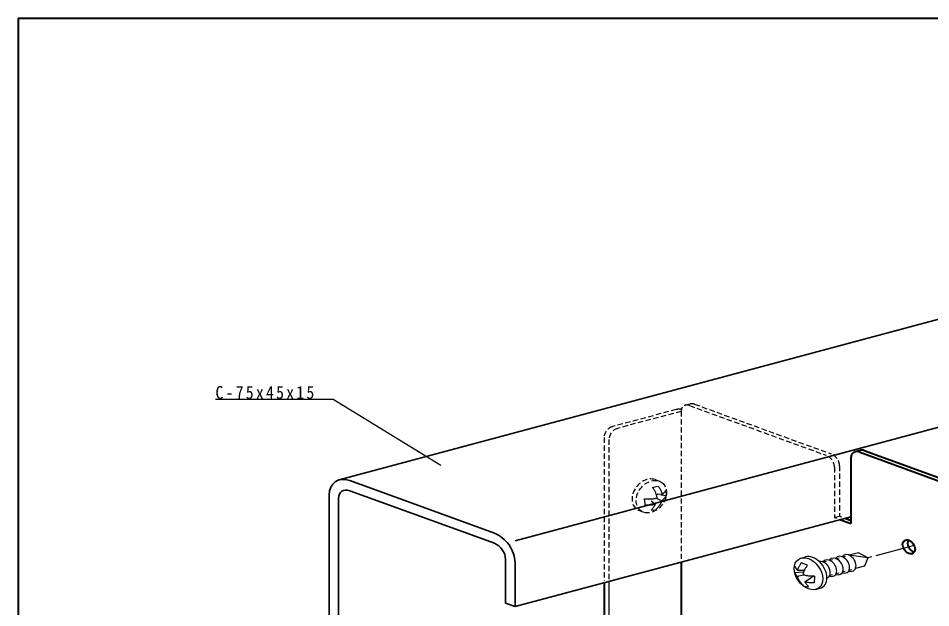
# Model space of a CAD drawing. Units: millimetres on the paper. Extents: x -606 to 595, y -152 to 420.
# Drawn here: x 205 to 412.6, y -10.7 to 123.5 of the extents above; entities that cross this region are included whole.
import ezdxf

# ---------------------------------------------------------------- set-up
doc = ezdxf.new("R2010")
doc.units = ezdxf.units.MM
doc.linetypes.add('CHAIN2', pattern=[12, 9, -1, 1, -1])
doc.linetypes.add('DASHED1', pattern=[1.8, 1.2, -0.6])
for name, color, linetype, lineweight in [('0-0_C形鋼', 3, 'Continuous', 35), ('0-1_遮煙ﾋﾟｰｽ', 7, 'Continuous', 40), ('0-5', 4, 'Continuous', 25), ('0-8_寸法線', 4, 'Continuous', 25), ('F-0', 4, 'Continuous', 25)]:
    doc.layers.add(name, color=color, linetype=linetype, lineweight=lineweight)
doc.styles.add('ＭＳ ゴシック', font='')
doc.styles.get('ＭＳ ゴシック').set_extended_font_data('MS Gothic')

msp = doc.modelspace()

# ---------------------------------------------------------------- linework, layer by layer
at = {"layer": '0-0_C形鋼'}
for p, q in [((278.013, 18.448), (432.576, 59.863)), ((318.008, 4.597), (468.683, 44.97)), ((280.42, 18.277), (313.309, 6.307)), ((275.722, 14.99), (275.722, -50.012)), ((280.419, 15.978), (313.309, 4.007)), ((277.883, 14.202), (277.883, -50.799)), ((318.008, -10.403), (394.416, 10.07)), ((315.846, 0.383), (315.846, -9.617)), ((318.008, -0.403), (318.008, -10.403)), ((318.008, -10.403), (315.846, -9.617))]:
    msp.add_line(p, q, dxfattribs=at)
for centre, major_axis, start_param, end_param in [((280.42, 13.277), (-3.323, 4.745), 5.4976389, 7.0681388), ((280.42, 13.277), (-1.794, 2.563), 5.4976389, 7.0681388), ((313.309, 1.307), (-3.323, 4.745), 3.927139, 5.4982318), ((313.309, 1.307), (-1.794, 2.563), 3.927139, 5.4976389)]:
    msp.add_ellipse(centre, major_axis=major_axis, ratio=0.7, start_param=start_param, end_param=end_param, dxfattribs=at)
at = {"layer": '0-1_遮煙ﾋﾟｰｽ', "color": 4, "linetype": 'DASHED1', "lineweight": 25}
for p, q in [((356.717, 35.43), (357.876, 35.741)), ((357.673, 35.361), (388.778, 24.039)), ((358.832, 35.671), (389.937, 24.35)), ((354.667, 34.455), (340.165, 30.569)), ((355.795, 34.044), (341.292, 30.159)), ((355.795, 34.044), (355.795, 0.239)), ((338.246, 28.055), (338.246, -4.463)), ((339.374, 27.658), (339.374, -4.161)), ((390.657, 21.355), (390.657, 9.855)), ((391.816, 21.666), (391.816, 10.166)), ((390.657, 9.855), (391.816, 10.166)), ((390.657, 9.855), (391.092, 9.697)), ((391.816, 10.166), (392.251, 10.008))]:
    msp.add_line(p, q, dxfattribs=at)
at = {"layer": '0-1_遮煙ﾋﾟｰｽ'}
for p, q in [((395.338, 24.873), (396.497, 25.184)), ((397.453, 25.114), (418.128, 17.589)), ((394.416, 23.489), (394.416, 8.487)), ((396.294, 24.804), (416.969, 17.279)), ((391.911, 9.399), (394.416, 8.487)), ((393.07, 9.71), (394.416, 9.22)), ((355.795, -0.278), (355.795, -29.956)), ((338.246, -4.98), (338.246, -31.945))]:
    msp.add_line(p, q, dxfattribs=at)
at = {"layer": '0-1_遮煙ﾋﾟｰｽ', "color": 4, "lineweight": 25}
msp.add_line((339.374, -4.678), (339.374, -32.356), dxfattribs=at)
at = {"layer": '0-1_遮煙ﾋﾟｰｽ', "color": 4, "linetype": 'DASHED1', "lineweight": 25}
for centre, major_axis, ratio, start_param, end_param in [((357.674, 33.36), (-1.329, 1.898), 0.7, 5.4976389, 7.0687317), ((358.833, 33.671), (-1.329, 1.898), 0.7, 5.4976389, 6.0352429), ((355.795, 34.044), (-1.618, 0.071), 0.315, 4.6843711, 5.4992093), ((340.178, 28.573), (1.364, 1.777), 0.77, 0.7836594, 2.3579332), ((341.306, 28.162), (1.364, 1.777), 0.77, 0.7836594, 2.3509783), ((388.778, 22.039), (-1.329, 1.898), 0.7, 3.9265462, 5.4982318), ((389.937, 22.35), (-1.329, 1.898), 0.7, 3.9265462, 5.4982318)]:
    msp.add_ellipse(centre, major_axis=major_axis, ratio=ratio, start_param=start_param, end_param=end_param, dxfattribs=at)
at = {"layer": '0-1_遮煙ﾋﾟｰｽ'}
for centre, major_axis, start_param, end_param in [((396.295, 22.803), (-1.329, 1.898), 5.4976389, 7.0687317), ((397.455, 23.114), (-1.329, 1.898), 5.4976389, 6.0352429), ((408.731, 3.51), (-1.004, 1.434), 0.2454481, 2.3972014)]:
    msp.add_ellipse(centre, major_axis=major_axis, ratio=0.7, start_param=start_param, end_param=end_param, dxfattribs=at)
msp.add_ellipse((407.572, 3.199), major_axis=(-1.004, 1.434), ratio=0.7, dxfattribs=at)
at = {"layer": '0-5', "linetype": 'DASHED1'}
for p, q in [((349.284, 16.704), (350.575, 17.054)), ((349.857, 18.5), (350.797, 18.158)), ((351.494, 15.116), (350.047, 15.254)), ((352.377, 14.787), (350.103, 15.095)), ((352.298, 16.029), (352.384, 14.796)), ((347.401, 14.096), (347.51, 12.744)), ((347.473, 14.087), (347.401, 14.096)), ((347.668, 14.068), (347.473, 14.087)), ((347.668, 12.729), (347.51, 12.744)), ((347.862, 14.052), (347.668, 14.068)), ((347.862, 12.712), (347.668, 12.729)), ((348.054, 14.039), (347.862, 14.052)), ((348.054, 12.7), (347.862, 12.712)), ((348.245, 14.03), (348.054, 14.039)), ((348.245, 12.691), (348.054, 12.7)), ((348.433, 14.025), (348.245, 14.03)), ((348.433, 12.686), (348.245, 12.691)), ((349.901, 12.846), (348.373, 14.027)), ((348.62, 14.025), (348.433, 14.025)), ((348.62, 12.686), (348.433, 12.686)), ((348.804, 14.03), (348.62, 14.025)), ((348.804, 12.69), (348.62, 12.686)), ((348.986, 14.039), (348.804, 14.03)), ((348.986, 12.7), (348.804, 12.69)), ((349.166, 14.054), (348.986, 14.039)), ((349.166, 12.715), (348.986, 12.7)), ((349.343, 14.075), (349.166, 14.054)), ((349.343, 12.735), (349.166, 12.715)), ((349.518, 14.101), (349.343, 14.075)), ((349.518, 12.762), (349.343, 12.735)), ((349.69, 14.134), (349.518, 14.101)), ((349.69, 12.795), (349.518, 12.762)), ((349.697, 12.507), (349.63, 12.408)), ((349.859, 14.173), (349.69, 14.134)), ((349.859, 12.834), (349.69, 12.795)), ((349.76, 12.606), (349.697, 12.507)), ((349.821, 12.706), (349.76, 12.606)), ((349.879, 12.805), (349.821, 12.706)), ((350.024, 14.219), (349.859, 14.173)), ((349.901, 12.846), (349.859, 12.834)), ((349.901, 12.846), (349.879, 12.805)), ((350.187, 14.273), (350.024, 14.219)), ((351.429, 13.715), (350.048, 14.227)), ((350.263, 14.302), (350.187, 14.273)), ((350.709, 12.46), (350.633, 12.362)), ((350.783, 12.558), (350.709, 12.46)), ((350.854, 12.656), (350.783, 12.558)), ((350.924, 12.755), (350.854, 12.656)), ((350.99, 12.854), (350.924, 12.755)), ((351.054, 12.953), (350.99, 12.854)), ((351.115, 13.052), (351.054, 12.953)), ((351.172, 13.152), (351.115, 13.052)), ((351.227, 13.252), (351.172, 13.152)), ((351.278, 13.352), (351.227, 13.252)), ((351.325, 13.452), (351.278, 13.352)), ((351.368, 13.553), (351.325, 13.452)), ((351.408, 13.654), (351.368, 13.553)), ((351.429, 13.715), (351.408, 13.654)), ((346.277, 11.448), (347.217, 11.106)), ((348.956, 11.553), (350.011, 11.629)), ((349.017, 11.624), (348.956, 11.553)), ((349.1, 11.722), (349.017, 11.624)), ((349.182, 11.819), (349.1, 11.722)), ((349.261, 11.917), (349.182, 11.819)), ((349.339, 12.015), (349.261, 11.917)), ((349.415, 12.113), (349.339, 12.015)), ((349.489, 12.211), (349.415, 12.113)), ((349.561, 12.31), (349.489, 12.211)), ((349.63, 12.408), (349.561, 12.31)), ((350.056, 11.679), (350.011, 11.629)), ((350.142, 11.776), (350.056, 11.679)), ((350.227, 11.873), (350.142, 11.776)), ((350.311, 11.971), (350.227, 11.873)), ((350.394, 12.068), (350.311, 11.971)), ((350.475, 12.166), (350.394, 12.068)), ((350.555, 12.264), (350.475, 12.166)), ((350.633, 12.362), (350.555, 12.264))]:
    msp.add_line(p, q, dxfattribs=at)
at = {"layer": '0-5', "linetype": 'CHAIN2'}
msp.add_line((408.792, 3.526), (398.267, 0.706), dxfattribs=at)
at = {"layer": '0-5'}
for p, q in [((383.088, 0.654), (384.054, 0.913)), ((390.242, 0.262), (389.637, 0.1)), ((391.706, 0.655), (391.101, 0.492)), ((393.171, 1.047), (392.565, 0.885)), ((396.098, 1.831), (394.03, 1.277)), ((398.267, 0.706), (394.03, 1.277)), ((398.267, 0.706), (396.098, 1.831)), ((398.267, 0.706), (397.507, -1.204)), ((381.565, -1.09), (381.562, -1.086)), ((381.606, -1.155), (381.565, -1.09)), ((381.647, -1.22), (381.606, -1.155)), ((381.688, -1.285), (381.647, -1.22)), ((381.729, -1.35), (381.688, -1.285)), ((381.771, -1.415), (381.729, -1.35)), ((381.812, -1.479), (381.771, -1.415)), ((381.854, -1.542), (381.812, -1.479)), ((381.896, -1.606), (381.854, -1.542)), ((381.939, -1.668), (381.896, -1.606)), ((381.981, -1.731), (381.939, -1.668)), ((382.024, -1.792), (381.981, -1.731)), ((382.068, -1.854), (382.024, -1.792)), ((382.111, -1.914), (382.068, -1.854)), ((382.156, -1.974), (382.111, -1.914)), ((382.2, -2.032), (382.156, -1.974)), ((382.234, -2.076), (382.2, -2.032)), ((382.234, -2.076), (383.856, -2.066)), ((384.511, -0.974), (383.113, -0.443)), ((388.778, -0.13), (388.173, -0.292)), ((394.579, -1.989), (393.974, -2.151)), ((397.507, -1.204), (395.438, -1.759)), ((381.647, -2.72), (381.606, -2.655)), ((381.608, -2.659), (383.689, -2.458)), ((381.688, -2.785), (381.647, -2.72)), ((381.729, -2.85), (381.688, -2.785)), ((381.771, -2.915), (381.729, -2.85)), ((381.812, -2.979), (381.771, -2.915)), ((381.854, -3.042), (381.812, -2.979)), ((381.896, -3.106), (381.854, -3.042)), ((381.939, -3.168), (381.896, -3.106)), ((381.981, -3.231), (381.939, -3.168)), ((382.024, -3.292), (381.981, -3.231)), ((382.068, -3.354), (382.024, -3.292)), ((382.111, -3.414), (382.068, -3.354)), ((382.156, -3.474), (382.111, -3.414)), ((382.175, -3.499), (382.156, -3.474)), ((382.175, -3.499), (383.586, -3.147)), ((382.175, -3.499), (382.189, -3.549)), ((382.189, -3.549), (382.223, -3.652)), ((382.223, -3.652), (382.262, -3.754)), ((382.262, -3.754), (382.305, -3.856)), ((382.305, -3.856), (382.352, -3.958)), ((382.352, -3.958), (382.404, -4.06)), ((382.404, -4.06), (382.459, -4.161)), ((383.524, -3.087), (383.52, -3.118)), ((383.923, -4.769), (385.835, -3.495)), ((386.155, -3.488), (386.024, -4.992)), ((390.186, -3.166), (389.581, -3.328)), ((391.65, -2.774), (391.045, -2.936)), ((393.115, -2.381), (392.51, -2.543)), ((382.459, -4.161), (382.517, -4.262)), ((382.517, -4.262), (382.58, -4.363)), ((382.58, -4.363), (382.645, -4.464)), ((382.645, -4.464), (382.714, -4.564)), ((382.714, -4.564), (382.785, -4.665)), ((382.785, -4.665), (382.859, -4.765)), ((382.859, -4.765), (382.936, -4.865)), ((382.936, -4.865), (383.015, -4.965)), ((383.015, -4.965), (383.096, -5.064)), ((383.096, -5.064), (383.179, -5.164)), ((383.179, -5.164), (383.264, -5.263)), ((383.264, -5.263), (383.351, -5.363)), ((383.351, -5.363), (383.439, -5.462)), ((383.439, -5.462), (383.528, -5.561)), ((383.528, -5.561), (383.618, -5.66)), ((383.618, -5.66), (383.681, -5.728)), ((383.681, -5.728), (384.783, -5.901)), ((383.923, -4.769), (383.927, -4.775)), ((383.927, -4.775), (383.989, -4.876)), ((383.989, -4.876), (384.055, -4.977)), ((384.055, -4.977), (384.123, -5.077)), ((384.123, -5.077), (384.195, -5.178)), ((384.195, -5.178), (384.269, -5.278)), ((384.269, -5.278), (384.346, -5.378)), ((384.346, -5.378), (384.425, -5.478)), ((384.425, -5.478), (384.506, -5.577)), ((384.506, -5.577), (384.589, -5.677)), ((384.589, -5.677), (384.674, -5.776)), ((384.674, -5.776), (384.76, -5.876)), ((384.76, -5.876), (384.783, -5.901)), ((386.4, -6.49), (387.366, -6.231))]:
    msp.add_line(p, q, dxfattribs=at)
at = {"layer": '0-5', "linetype": 'DASHED1'}
for points in [[(349.284, 16.704), (349.349, 16.602), (349.442, 16.454), (349.531, 16.306), (349.616, 16.158), (349.698, 16.011), (349.776, 15.864), (349.849, 15.717), (349.917, 15.571), (349.98, 15.425), (350.038, 15.28), (350.09, 15.135), (350.136, 14.99), (350.176, 14.846), (350.209, 14.703), (350.235, 14.56), (350.254, 14.418), (350.263, 14.302)], [(350.575, 17.054), (350.643, 16.948), (350.735, 16.8), (350.825, 16.652), (350.91, 16.505), (350.992, 16.357), (351.069, 16.21), (351.142, 16.064), (351.211, 15.918), (351.274, 15.772), (351.332, 15.626), (351.384, 15.481), (351.43, 15.337), (351.469, 15.193), (351.488, 15.111)], [(352.384, 14.796), (352.377, 14.787), (352.326, 14.725), (352.276, 14.662), (352.225, 14.6), (352.175, 14.538), (352.124, 14.476), (352.073, 14.414), (352.021, 14.353), (351.97, 14.293), (351.918, 14.233), (351.867, 14.173), (351.814, 14.114), (351.762, 14.056), (351.709, 13.999), (351.656, 13.942), (351.602, 13.886), (351.548, 13.831), (351.494, 13.777), (351.439, 13.724), (351.429, 13.715)], [(352.298, 16.029), (352.276, 16.001), (352.225, 15.939), (352.175, 15.877), (352.124, 15.815), (352.073, 15.754), (352.021, 15.692), (351.97, 15.632), (351.918, 15.572), (351.867, 15.512), (351.814, 15.453), (351.762, 15.395), (351.709, 15.338), (351.656, 15.281), (351.602, 15.225), (351.548, 15.17), (351.494, 15.116), (351.488, 15.111)]]:
    msp.add_lwpolyline(points, dxfattribs=at)
at = {"layer": '0-5'}
for points in [[(383.113, -0.443), (383.049, -0.536), (382.956, -0.674), (382.866, -0.812), (382.78, -0.949), (382.697, -1.086), (382.618, -1.223), (382.544, -1.36), (382.474, -1.496), (382.409, -1.632), (382.349, -1.768), (382.295, -1.903), (382.246, -2.038), (382.234, -2.076)], [(384.511, -0.974), (384.458, -1.049), (384.366, -1.187), (384.276, -1.325), (384.189, -1.462), (384.107, -1.599), (384.028, -1.736), (383.953, -1.873), (383.883, -2.009), (383.818, -2.145), (383.759, -2.281), (383.704, -2.416), (383.655, -2.551), (383.613, -2.686), (383.577, -2.82), (383.547, -2.954), (383.524, -3.087)], [(386.155, -3.488), (386.082, -3.49), (385.889, -3.495), (385.697, -3.496), (385.508, -3.493), (385.321, -3.487), (385.136, -3.477), (384.954, -3.463), (384.775, -3.444), (384.598, -3.42), (384.424, -3.391), (384.253, -3.356), (384.086, -3.315), (383.922, -3.269), (383.762, -3.216), (383.606, -3.156), (383.52, -3.118)], [(386.024, -4.992), (385.889, -4.995), (385.697, -4.996), (385.508, -4.993), (385.321, -4.987), (385.136, -4.977), (384.954, -4.963), (384.775, -4.944), (384.598, -4.92), (384.424, -4.891), (384.253, -4.856), (384.086, -4.815), (383.923, -4.769)]]:
    msp.add_lwpolyline(points, dxfattribs=at)
at = {"layer": '0-5', "linetype": 'DASHED1'}
msp.add_ellipse((348.067, 14.974), major_axis=(2.435, 3.173), ratio=0.77, start_param=0.238172, end_param=3.3797646, dxfattribs=at)
msp.add_ellipse((349.007, 14.632), major_axis=(2.435, 3.173), ratio=0.77, dxfattribs=at)
at = {"layer": '0-5'}
msp.add_ellipse((384.744, -2.918), major_axis=(-2.294, 3.277), ratio=0.7, dxfattribs=at)
for centre, major_axis, start_param, end_param in [((385.71, -2.659), (-2.294, 3.277), 2.8917115, 6.0341232), ((388.017, -2.041), (-1.205, 1.72), 2.9382561, 5.9875786), ((389.481, -1.648), (-1.205, 1.72), 2.3685223, 6.5573125), ((390.946, -1.256), (-1.205, 1.72), 2.3685223, 6.5573125), ((392.41, -0.863), (-1.205, 1.72), 2.3685223, 6.5573125), ((393.874, -0.471), (-1.205, 1.72), 2.3685223, 6.5573125)]:
    msp.add_ellipse(centre, major_axis=major_axis, ratio=0.7, start_param=start_param, end_param=end_param, dxfattribs=at)
at = {"layer": '0-8_寸法線'}
msp.add_lwpolyline([(249.859, 36.825), (276.609, 36.825), (301.128, 21.816)], dxfattribs=at)
at = {"layer": 'F-0', "color": 7, "lineweight": 40}
msp.add_line((205, 123.5), (594.5, 123.5), dxfattribs=at)
msp.add_lwpolyline([(205, 123.5), (205, -151.5), (594.5, -151.5)], dxfattribs=at)

# ---------------------------------------------------------------- texts
at = {"layer": '0-8_寸法線', "color": 7, "insert": (249.859, 36.825), "char_height": 2.933, "attachment_point": 7, "style": 'ＭＳ ゴシック'}
msp.add_mtext('\\T1.28;\\W0.9;C-75x45x15', dxfattribs=at)

doc.saveas('drawing.dxf')
